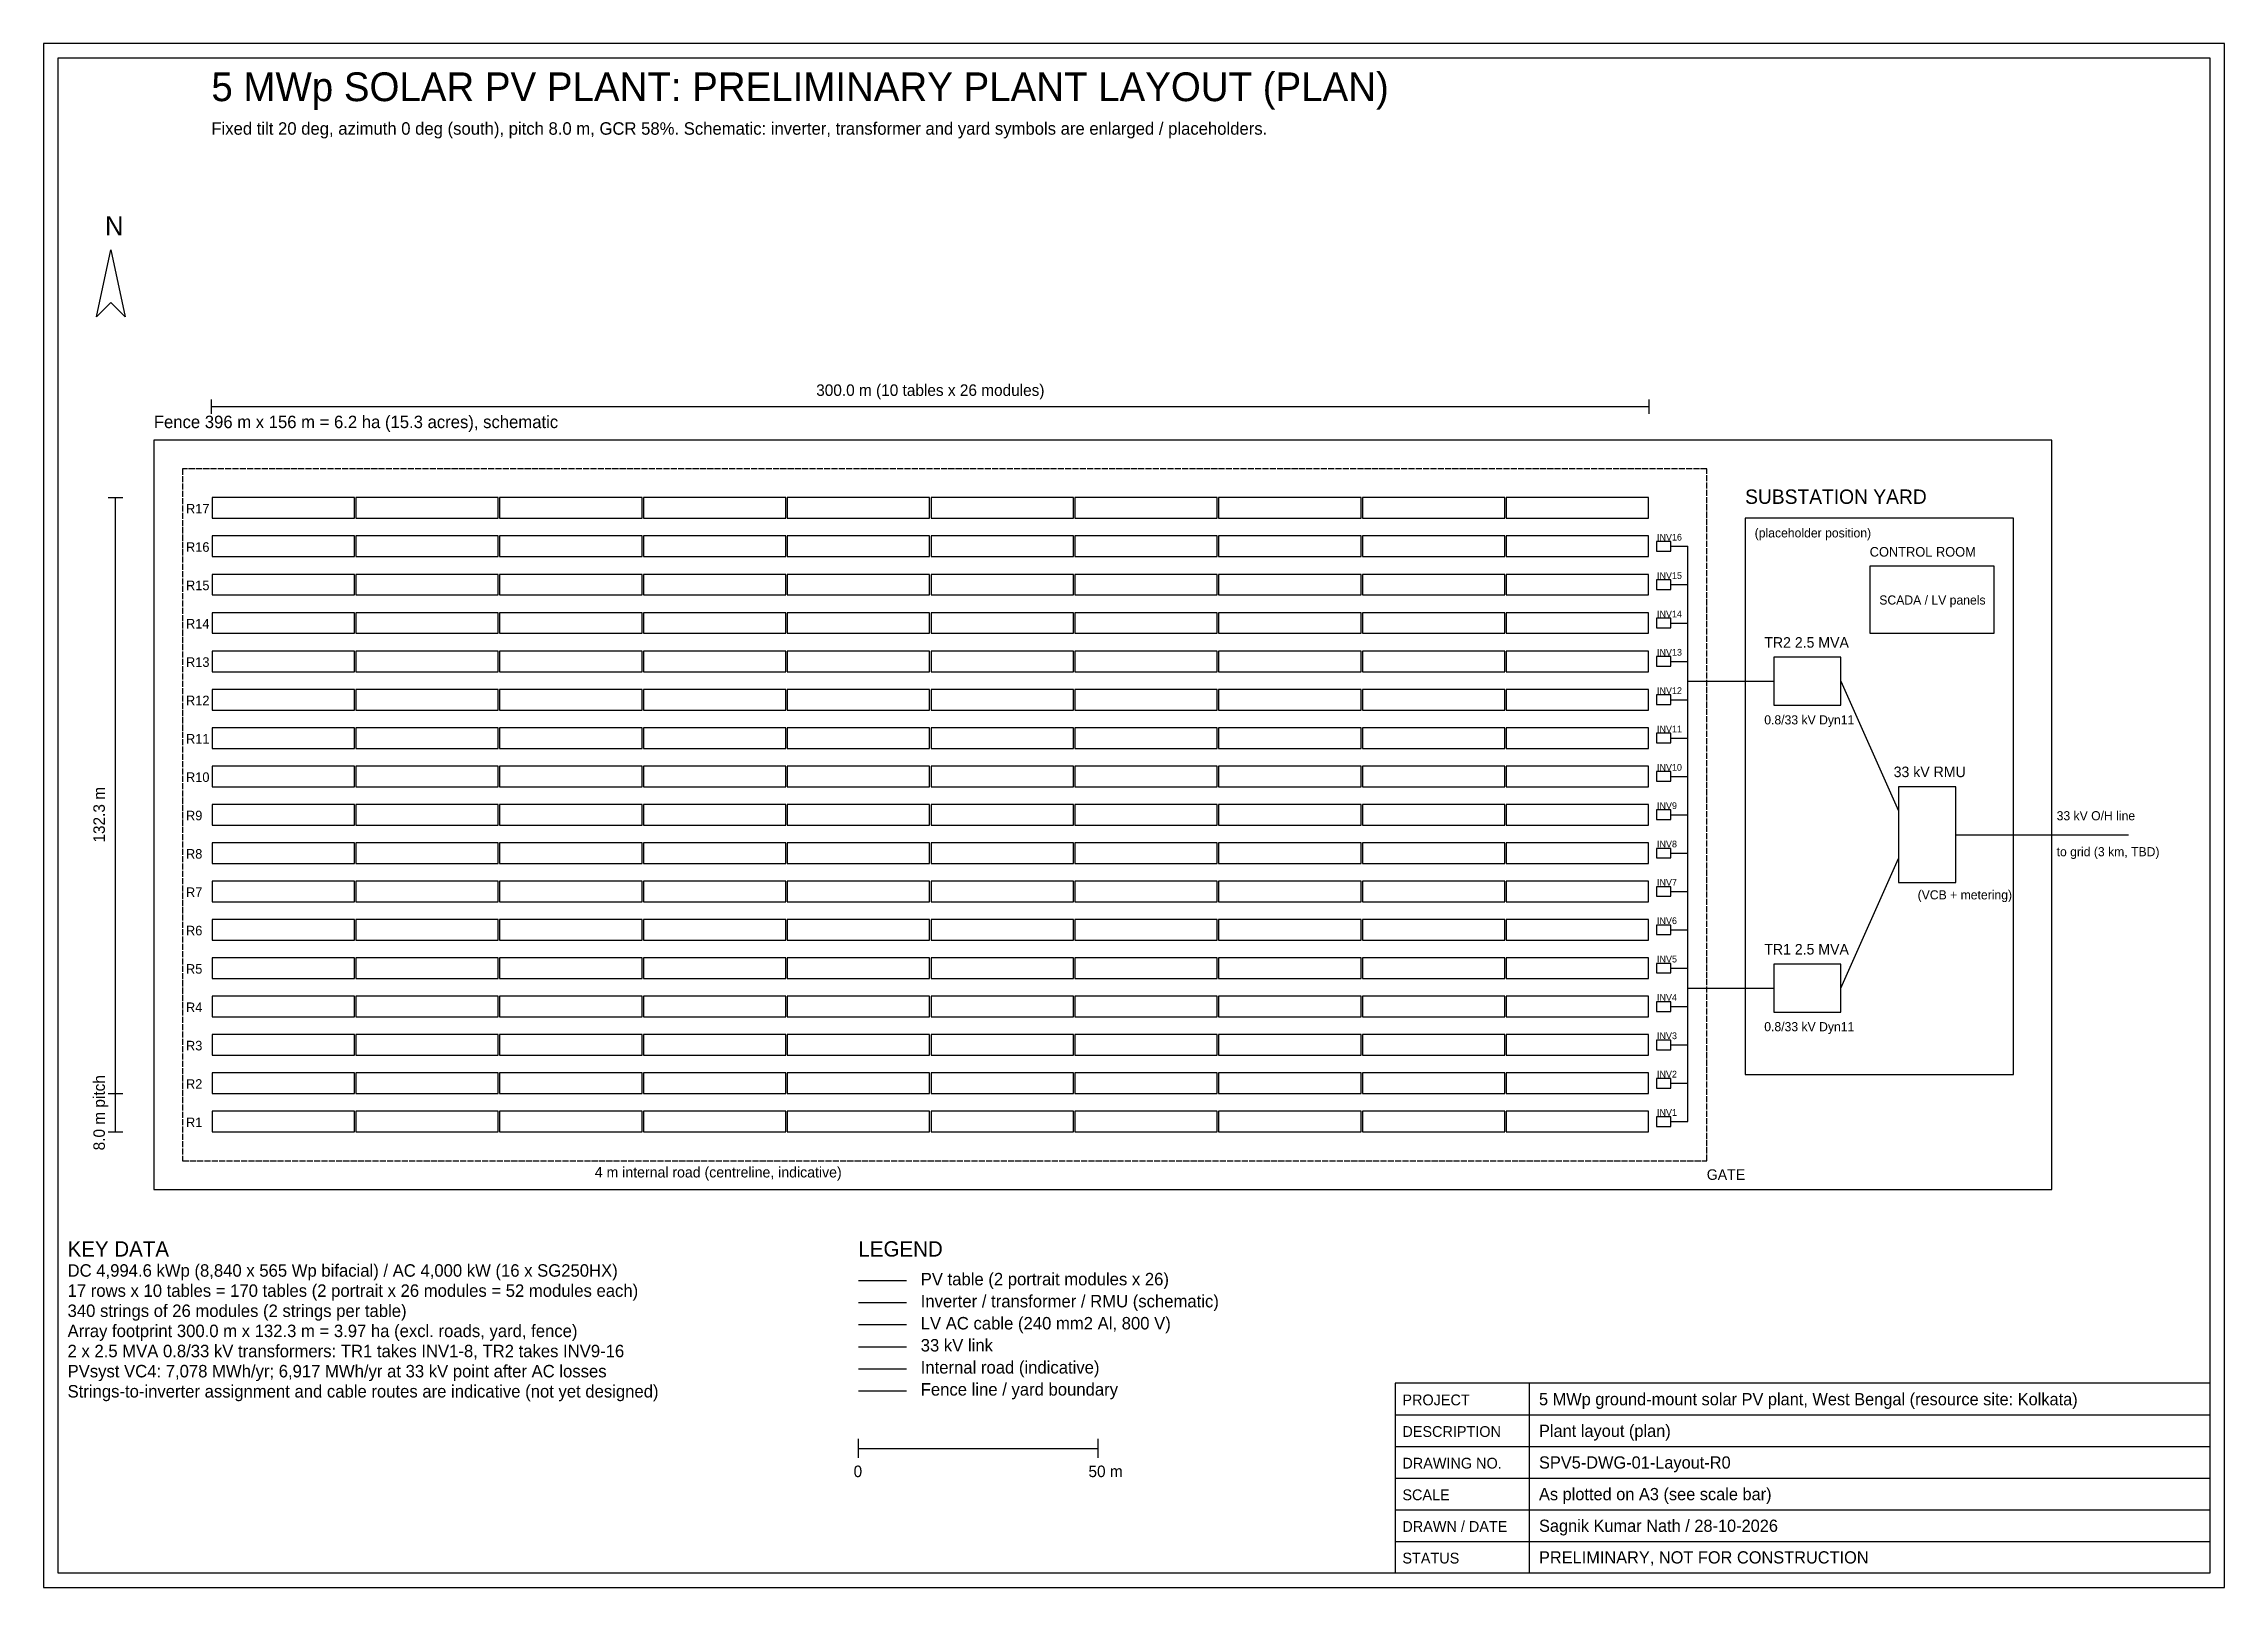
# Model space of a CAD drawing. Header units: metres. Extents: x -35 to 420, y -95 to 227.
import ezdxf
from ezdxf.enums import TextEntityAlignment as Align

# ---------------------------------------------------------------- set-up
doc = ezdxf.new("R2010")
doc.units = ezdxf.units.M
doc.linetypes.add('DASHED', pattern=[1.524, 1.27, -0.254])
for name, color, linetype in [('ARRAY', 5, 'Continuous'), ('BOUNDARY', 1, 'Continuous'), ('CABLE_LV', 6, 'Continuous'), ('DIM', 7, 'Continuous'), ('EQUIP', 84, 'Continuous'), ('FRAME', 7, 'Continuous'), ('HV', 1, 'Continuous'), ('ROAD', 8, 'Continuous'), ('TEXT', 7, 'Continuous')]:
    doc.layers.add(name, color=color, linetype=linetype)

msp = doc.modelspace()

# ---------------------------------------------------------------- linework, layer by layer
at = {"layer": 'ARRAY'}
msp.add_line((135, -31), (145, -31), dxfattribs=at)
for points in [[(0.15, 128), (29.85, 128), (29.85, 132.3), (0.15, 132.3)], [(30.15, 128), (59.85, 128), (59.85, 132.3), (30.15, 132.3)], [(60.15, 128), (89.86, 128), (89.86, 132.3), (60.15, 132.3)], [(90.16, 128), (119.86, 128), (119.86, 132.3), (90.16, 132.3)], [(120.16, 128), (149.86, 128), (149.86, 132.3), (120.16, 132.3)], [(150.16, 128), (179.86, 128), (179.86, 132.3), (150.16, 132.3)], [(180.16, 128), (209.86, 128), (209.86, 132.3), (180.16, 132.3)], [(210.16, 128), (239.87, 128), (239.87, 132.3), (210.16, 132.3)], [(240.17, 128), (269.87, 128), (269.87, 132.3), (240.17, 132.3)], [(270.17, 128), (299.87, 128), (299.87, 132.3), (270.17, 132.3)], [(0.15, 120), (29.85, 120), (29.85, 124.3), (0.15, 124.3)], [(30.15, 120), (59.85, 120), (59.85, 124.3), (30.15, 124.3)], [(60.15, 120), (89.86, 120), (89.86, 124.3), (60.15, 124.3)], [(90.16, 120), (119.86, 120), (119.86, 124.3), (90.16, 124.3)], [(120.16, 120), (149.86, 120), (149.86, 124.3), (120.16, 124.3)], [(150.16, 120), (179.86, 120), (179.86, 124.3), (150.16, 124.3)], [(180.16, 120), (209.86, 120), (209.86, 124.3), (180.16, 124.3)], [(210.16, 120), (239.87, 120), (239.87, 124.3), (210.16, 124.3)], [(240.17, 120), (269.87, 120), (269.87, 124.3), (240.17, 124.3)], [(270.17, 120), (299.87, 120), (299.87, 124.3), (270.17, 124.3)], [(0.15, 112), (29.85, 112), (29.85, 116.3), (0.15, 116.3)], [(30.15, 112), (59.85, 112), (59.85, 116.3), (30.15, 116.3)], [(60.15, 112), (89.86, 112), (89.86, 116.3), (60.15, 116.3)], [(90.16, 112), (119.86, 112), (119.86, 116.3), (90.16, 116.3)], [(120.16, 112), (149.86, 112), (149.86, 116.3), (120.16, 116.3)], [(150.16, 112), (179.86, 112), (179.86, 116.3), (150.16, 116.3)], [(180.16, 112), (209.86, 112), (209.86, 116.3), (180.16, 116.3)], [(210.16, 112), (239.87, 112), (239.87, 116.3), (210.16, 116.3)], [(240.17, 112), (269.87, 112), (269.87, 116.3), (240.17, 116.3)], [(270.17, 112), (299.87, 112), (299.87, 116.3), (270.17, 116.3)], [(0.15, 104), (29.85, 104), (29.85, 108.3), (0.15, 108.3)], [(30.15, 104), (59.85, 104), (59.85, 108.3), (30.15, 108.3)], [(60.15, 104), (89.86, 104), (89.86, 108.3), (60.15, 108.3)], [(90.16, 104), (119.86, 104), (119.86, 108.3), (90.16, 108.3)], [(120.16, 104), (149.86, 104), (149.86, 108.3), (120.16, 108.3)], [(150.16, 104), (179.86, 104), (179.86, 108.3), (150.16, 108.3)], [(180.16, 104), (209.86, 104), (209.86, 108.3), (180.16, 108.3)], [(210.16, 104), (239.87, 104), (239.87, 108.3), (210.16, 108.3)], [(240.17, 104), (269.87, 104), (269.87, 108.3), (240.17, 108.3)], [(270.17, 104), (299.87, 104), (299.87, 108.3), (270.17, 108.3)], [(0.15, 96), (29.85, 96), (29.85, 100.3), (0.15, 100.3)], [(30.15, 96), (59.85, 96), (59.85, 100.3), (30.15, 100.3)], [(60.15, 96), (89.86, 96), (89.86, 100.3), (60.15, 100.3)], [(90.16, 96), (119.86, 96), (119.86, 100.3), (90.16, 100.3)], [(120.16, 96), (149.86, 96), (149.86, 100.3), (120.16, 100.3)], [(150.16, 96), (179.86, 96), (179.86, 100.3), (150.16, 100.3)], [(180.16, 96), (209.86, 96), (209.86, 100.3), (180.16, 100.3)], [(210.16, 96), (239.87, 96), (239.87, 100.3), (210.16, 100.3)], [(240.17, 96), (269.87, 96), (269.87, 100.3), (240.17, 100.3)], [(270.17, 96), (299.87, 96), (299.87, 100.3), (270.17, 100.3)], [(0.15, 88), (29.85, 88), (29.85, 92.3), (0.15, 92.3)], [(30.15, 88), (59.85, 88), (59.85, 92.3), (30.15, 92.3)], [(60.15, 88), (89.86, 88), (89.86, 92.3), (60.15, 92.3)], [(90.16, 88), (119.86, 88), (119.86, 92.3), (90.16, 92.3)], [(120.16, 88), (149.86, 88), (149.86, 92.3), (120.16, 92.3)], [(150.16, 88), (179.86, 88), (179.86, 92.3), (150.16, 92.3)], [(180.16, 88), (209.86, 88), (209.86, 92.3), (180.16, 92.3)], [(210.16, 88), (239.87, 88), (239.87, 92.3), (210.16, 92.3)], [(240.17, 88), (269.87, 88), (269.87, 92.3), (240.17, 92.3)], [(270.17, 88), (299.87, 88), (299.87, 92.3), (270.17, 92.3)], [(0.15, 80), (29.85, 80), (29.85, 84.3), (0.15, 84.3)], [(30.15, 80), (59.85, 80), (59.85, 84.3), (30.15, 84.3)], [(60.15, 80), (89.86, 80), (89.86, 84.3), (60.15, 84.3)], [(90.16, 80), (119.86, 80), (119.86, 84.3), (90.16, 84.3)], [(120.16, 80), (149.86, 80), (149.86, 84.3), (120.16, 84.3)], [(150.16, 80), (179.86, 80), (179.86, 84.3), (150.16, 84.3)], [(180.16, 80), (209.86, 80), (209.86, 84.3), (180.16, 84.3)], [(210.16, 80), (239.87, 80), (239.87, 84.3), (210.16, 84.3)], [(240.17, 80), (269.87, 80), (269.87, 84.3), (240.17, 84.3)], [(270.17, 80), (299.87, 80), (299.87, 84.3), (270.17, 84.3)], [(0.15, 72), (29.85, 72), (29.85, 76.3), (0.15, 76.3)], [(30.15, 72), (59.85, 72), (59.85, 76.3), (30.15, 76.3)], [(60.15, 72), (89.86, 72), (89.86, 76.3), (60.15, 76.3)], [(90.16, 72), (119.86, 72), (119.86, 76.3), (90.16, 76.3)], [(120.16, 72), (149.86, 72), (149.86, 76.3), (120.16, 76.3)], [(150.16, 72), (179.86, 72), (179.86, 76.3), (150.16, 76.3)], [(180.16, 72), (209.86, 72), (209.86, 76.3), (180.16, 76.3)], [(210.16, 72), (239.87, 72), (239.87, 76.3), (210.16, 76.3)], [(240.17, 72), (269.87, 72), (269.87, 76.3), (240.17, 76.3)], [(270.17, 72), (299.87, 72), (299.87, 76.3), (270.17, 76.3)], [(0.15, 64), (29.85, 64), (29.85, 68.3), (0.15, 68.3)], [(30.15, 64), (59.85, 64), (59.85, 68.3), (30.15, 68.3)], [(60.15, 64), (89.86, 64), (89.86, 68.3), (60.15, 68.3)], [(90.16, 64), (119.86, 64), (119.86, 68.3), (90.16, 68.3)], [(120.16, 64), (149.86, 64), (149.86, 68.3), (120.16, 68.3)], [(150.16, 64), (179.86, 64), (179.86, 68.3), (150.16, 68.3)], [(180.16, 64), (209.86, 64), (209.86, 68.3), (180.16, 68.3)], [(210.16, 64), (239.87, 64), (239.87, 68.3), (210.16, 68.3)], [(240.17, 64), (269.87, 64), (269.87, 68.3), (240.17, 68.3)], [(270.17, 64), (299.87, 64), (299.87, 68.3), (270.17, 68.3)], [(0.15, 56), (29.85, 56), (29.85, 60.3), (0.15, 60.3)], [(30.15, 56), (59.85, 56), (59.85, 60.3), (30.15, 60.3)], [(60.15, 56), (89.86, 56), (89.86, 60.3), (60.15, 60.3)], [(90.16, 56), (119.86, 56), (119.86, 60.3), (90.16, 60.3)], [(120.16, 56), (149.86, 56), (149.86, 60.3), (120.16, 60.3)], [(150.16, 56), (179.86, 56), (179.86, 60.3), (150.16, 60.3)], [(180.16, 56), (209.86, 56), (209.86, 60.3), (180.16, 60.3)], [(210.16, 56), (239.87, 56), (239.87, 60.3), (210.16, 60.3)], [(240.17, 56), (269.87, 56), (269.87, 60.3), (240.17, 60.3)], [(270.17, 56), (299.87, 56), (299.87, 60.3), (270.17, 60.3)], [(0.15, 48), (29.85, 48), (29.85, 52.3), (0.15, 52.3)], [(30.15, 48), (59.85, 48), (59.85, 52.3), (30.15, 52.3)], [(60.15, 48), (89.86, 48), (89.86, 52.3), (60.15, 52.3)], [(90.16, 48), (119.86, 48), (119.86, 52.3), (90.16, 52.3)], [(120.16, 48), (149.86, 48), (149.86, 52.3), (120.16, 52.3)], [(150.16, 48), (179.86, 48), (179.86, 52.3), (150.16, 52.3)], [(180.16, 48), (209.86, 48), (209.86, 52.3), (180.16, 52.3)], [(210.16, 48), (239.87, 48), (239.87, 52.3), (210.16, 52.3)], [(240.17, 48), (269.87, 48), (269.87, 52.3), (240.17, 52.3)], [(270.17, 48), (299.87, 48), (299.87, 52.3), (270.17, 52.3)], [(0.15, 40), (29.85, 40), (29.85, 44.3), (0.15, 44.3)], [(30.15, 40), (59.85, 40), (59.85, 44.3), (30.15, 44.3)], [(60.15, 40), (89.86, 40), (89.86, 44.3), (60.15, 44.3)], [(90.16, 40), (119.86, 40), (119.86, 44.3), (90.16, 44.3)], [(120.16, 40), (149.86, 40), (149.86, 44.3), (120.16, 44.3)], [(150.16, 40), (179.86, 40), (179.86, 44.3), (150.16, 44.3)], [(180.16, 40), (209.86, 40), (209.86, 44.3), (180.16, 44.3)], [(210.16, 40), (239.87, 40), (239.87, 44.3), (210.16, 44.3)], [(240.17, 40), (269.87, 40), (269.87, 44.3), (240.17, 44.3)], [(270.17, 40), (299.87, 40), (299.87, 44.3), (270.17, 44.3)], [(0.15, 32), (29.85, 32), (29.85, 36.3), (0.15, 36.3)], [(30.15, 32), (59.85, 32), (59.85, 36.3), (30.15, 36.3)], [(60.15, 32), (89.86, 32), (89.86, 36.3), (60.15, 36.3)], [(90.16, 32), (119.86, 32), (119.86, 36.3), (90.16, 36.3)], [(120.16, 32), (149.86, 32), (149.86, 36.3), (120.16, 36.3)], [(150.16, 32), (179.86, 32), (179.86, 36.3), (150.16, 36.3)], [(180.16, 32), (209.86, 32), (209.86, 36.3), (180.16, 36.3)], [(210.16, 32), (239.87, 32), (239.87, 36.3), (210.16, 36.3)], [(240.17, 32), (269.87, 32), (269.87, 36.3), (240.17, 36.3)], [(270.17, 32), (299.87, 32), (299.87, 36.3), (270.17, 36.3)], [(0.15, 24), (29.85, 24), (29.85, 28.3), (0.15, 28.3)], [(30.15, 24), (59.85, 24), (59.85, 28.3), (30.15, 28.3)], [(60.15, 24), (89.86, 24), (89.86, 28.3), (60.15, 28.3)], [(90.16, 24), (119.86, 24), (119.86, 28.3), (90.16, 28.3)], [(120.16, 24), (149.86, 24), (149.86, 28.3), (120.16, 28.3)], [(150.16, 24), (179.86, 24), (179.86, 28.3), (150.16, 28.3)], [(180.16, 24), (209.86, 24), (209.86, 28.3), (180.16, 28.3)], [(210.16, 24), (239.87, 24), (239.87, 28.3), (210.16, 28.3)], [(240.17, 24), (269.87, 24), (269.87, 28.3), (240.17, 28.3)], [(270.17, 24), (299.87, 24), (299.87, 28.3), (270.17, 28.3)], [(0.15, 16), (29.85, 16), (29.85, 20.3), (0.15, 20.3)], [(30.15, 16), (59.85, 16), (59.85, 20.3), (30.15, 20.3)], [(60.15, 16), (89.86, 16), (89.86, 20.3), (60.15, 20.3)], [(90.16, 16), (119.86, 16), (119.86, 20.3), (90.16, 20.3)], [(120.16, 16), (149.86, 16), (149.86, 20.3), (120.16, 20.3)], [(150.16, 16), (179.86, 16), (179.86, 20.3), (150.16, 20.3)], [(180.16, 16), (209.86, 16), (209.86, 20.3), (180.16, 20.3)], [(210.16, 16), (239.87, 16), (239.87, 20.3), (210.16, 20.3)], [(240.17, 16), (269.87, 16), (269.87, 20.3), (240.17, 20.3)], [(270.17, 16), (299.87, 16), (299.87, 20.3), (270.17, 20.3)], [(0.15, 8), (29.85, 8), (29.85, 12.3), (0.15, 12.3)], [(30.15, 8), (59.85, 8), (59.85, 12.3), (30.15, 12.3)], [(60.15, 8), (89.86, 8), (89.86, 12.3), (60.15, 12.3)], [(90.16, 8), (119.86, 8), (119.86, 12.3), (90.16, 12.3)], [(120.16, 8), (149.86, 8), (149.86, 12.3), (120.16, 12.3)], [(150.16, 8), (179.86, 8), (179.86, 12.3), (150.16, 12.3)], [(180.16, 8), (209.86, 8), (209.86, 12.3), (180.16, 12.3)], [(210.16, 8), (239.87, 8), (239.87, 12.3), (210.16, 12.3)], [(240.17, 8), (269.87, 8), (269.87, 12.3), (240.17, 12.3)], [(270.17, 8), (299.87, 8), (299.87, 12.3), (270.17, 12.3)], [(0.15, 0), (29.85, 0), (29.85, 4.3), (0.15, 4.3)], [(30.15, 0), (59.85, 0), (59.85, 4.3), (30.15, 4.3)], [(60.15, 0), (89.86, 0), (89.86, 4.3), (60.15, 4.3)], [(90.16, 0), (119.86, 0), (119.86, 4.3), (90.16, 4.3)], [(120.16, 0), (149.86, 0), (149.86, 4.3), (120.16, 4.3)], [(150.16, 0), (179.86, 0), (179.86, 4.3), (150.16, 4.3)], [(180.16, 0), (209.86, 0), (209.86, 4.3), (180.16, 4.3)], [(210.16, 0), (239.87, 0), (239.87, 4.3), (210.16, 4.3)], [(240.17, 0), (269.87, 0), (269.87, 4.3), (240.17, 4.3)], [(270.17, 0), (299.87, 0), (299.87, 4.3), (270.17, 4.3)]]:
    msp.add_lwpolyline(points, close=True, dxfattribs=at)
at = {"layer": 'BOUNDARY'}
for p, q in [((306, -12), (318, -12)), ((135, -54), (145, -54))]:
    msp.add_line(p, q, dxfattribs=at)
for points in [[(-12, -12), (384, -12), (384, 144.3), (-12, 144.3)], [(320, 12), (376, 12), (376, 128), (320, 128)]]:
    msp.add_lwpolyline(points, close=True, dxfattribs=at)
at = {"layer": 'CABLE_LV'}
for p, q in [((304.52, 122.15), (308.02, 122.15)), ((308.02, 2.15), (308.02, 122.15)), ((308.02, 66.15), (308.02, 122.15)), ((304.52, 114.15), (308.02, 114.15)), ((304.52, 106.15), (308.02, 106.15)), ((304.52, 98.15), (308.02, 98.15)), ((308.02, 94), (326, 94)), ((304.52, 90.15), (308.02, 90.15)), ((304.52, 82.15), (308.02, 82.15)), ((304.52, 74.15), (308.02, 74.15)), ((304.52, 66.15), (308.02, 66.15)), ((304.52, 58.15), (308.02, 58.15)), ((308.02, 2.15), (308.02, 58.15)), ((304.52, 50.15), (308.02, 50.15)), ((304.52, 42.15), (308.02, 42.15)), ((304.52, 34.15), (308.02, 34.15)), ((308.02, 30), (326, 30)), ((304.52, 26.15), (308.02, 26.15)), ((304.52, 18.15), (308.02, 18.15)), ((304.52, 10.15), (308.02, 10.15)), ((304.52, 2.15), (308.02, 2.15)), ((135, -40.2), (145, -40.2))]:
    msp.add_line(p, q, dxfattribs=at)
at = {"layer": 'DIM'}
for p, q in [((0, 149.8), (0, 152.8)), ((0, 151.3), (300.02, 151.3)), ((300.02, 149.8), (300.02, 152.8)), ((-21.5, 132.3), (-18.5, 132.3)), ((-20, 0), (-20, 132.3)), ((-21.5, 8), (-18.5, 8)), ((-20, 0), (-20, 8)), ((-21.5, 0), (-18.5, 0)), ((-21.5, 0), (-18.5, 0))]:
    msp.add_line(p, q, dxfattribs=at)
at = {"layer": 'EQUIP'}
msp.add_line((135, -35.6), (145, -35.6), dxfattribs=at)
for points in [[(301.52, 121.15), (304.52, 121.15), (304.52, 123.15), (301.52, 123.15)], [(301.52, 113.15), (304.52, 113.15), (304.52, 115.15), (301.52, 115.15)], [(346, 104), (372, 104), (372, 118), (346, 118)], [(301.52, 105.15), (304.52, 105.15), (304.52, 107.15), (301.52, 107.15)], [(301.52, 97.15), (304.52, 97.15), (304.52, 99.15), (301.52, 99.15)], [(326, 89), (340, 89), (340, 99), (326, 99)], [(301.52, 89.15), (304.52, 89.15), (304.52, 91.15), (301.52, 91.15)], [(301.52, 81.15), (304.52, 81.15), (304.52, 83.15), (301.52, 83.15)], [(301.52, 73.15), (304.52, 73.15), (304.52, 75.15), (301.52, 75.15)], [(352, 52), (364, 52), (364, 72), (352, 72)], [(301.52, 65.15), (304.52, 65.15), (304.52, 67.15), (301.52, 67.15)], [(301.52, 57.15), (304.52, 57.15), (304.52, 59.15), (301.52, 59.15)], [(301.52, 49.15), (304.52, 49.15), (304.52, 51.15), (301.52, 51.15)], [(301.52, 41.15), (304.52, 41.15), (304.52, 43.15), (301.52, 43.15)], [(301.52, 33.15), (304.52, 33.15), (304.52, 35.15), (301.52, 35.15)], [(326, 25), (340, 25), (340, 35), (326, 35)], [(301.52, 25.15), (304.52, 25.15), (304.52, 27.15), (301.52, 27.15)], [(301.52, 17.15), (304.52, 17.15), (304.52, 19.15), (301.52, 19.15)], [(301.52, 9.15), (304.52, 9.15), (304.52, 11.15), (301.52, 11.15)], [(301.52, 1.15), (304.52, 1.15), (304.52, 3.15), (301.52, 3.15)]]:
    msp.add_lwpolyline(points, close=True, dxfattribs=at)
at = {"layer": 'FRAME'}
for p, q in [((275, -92), (275, -52.4)), ((247, -59), (417, -59)), ((247, -65.6), (417, -65.6)), ((247, -72.2), (417, -72.2)), ((247, -78.8), (417, -78.8)), ((247, -85.4), (417, -85.4))]:
    msp.add_line(p, q, dxfattribs=at)
for points in [[(-35, -95), (420, -95), (420, 227), (-35, 227)], [(-32, -92), (417, -92), (417, 224), (-32, 224)], [(247, -92), (417, -92), (417, -52.4), (247, -52.4)]]:
    msp.add_lwpolyline(points, close=True, dxfattribs=at)
at = {"layer": 'HV'}
for p, q in [((340, 94), (352, 67)), ((364, 62), (400, 62)), ((340, 30), (352, 57)), ((135, -44.8), (145, -44.8))]:
    msp.add_line(p, q, dxfattribs=at)
at = {"layer": 'ROAD', "linetype": 'DASHED'}
for p, q in [((312, 138.3), (-6, 138.3)), ((-6, 138.3), (-6, -6)), ((312, -6), (312, 138.3)), ((-6, -6), (312, -6))]:
    msp.add_line(p, q, dxfattribs=at)
at = {"layer": 'ROAD'}
msp.add_line((135, -49.4), (145, -49.4), dxfattribs=at)
at = {"layer": 'TEXT'}
for p, q in [((135, -68), (135, -64)), ((135, -66), (185, -66)), ((185, -68), (185, -64))]:
    msp.add_line(p, q, dxfattribs=at)
msp.add_lwpolyline([(-24, 170), (-21, 184), (-18, 170), (-21, 173)], close=True, dxfattribs=at)

# ---------------------------------------------------------------- texts
at = {"layer": 'BOUNDARY'}
msp.add_text('Fence 396 m x 156 m = 6.2 ha (15.3 acres), schematic', height=2.6, dxfattribs=at).set_placement((-12, 146.8))
at = {"layer": 'DIM'}
msp.add_text('300.0 m (10 tables x 26 modules)', height=2.4, dxfattribs=at).set_placement((150.01, 152.8), align=Align.BOTTOM_CENTER)
for s, p in [('132.3 m', (-21.5, 66.15)), ('8.0 m pitch', (-21.5, 4))]:
    msp.add_text(s, height=2.4, rotation=90, dxfattribs=at).set_placement(p, align=Align.BOTTOM_CENTER)
at = {"layer": 'ROAD'}
msp.add_text('4 m internal road (centreline, indicative)', height=2.2, dxfattribs=at).set_placement((80, -9.5))
at = {"layer": 'TEXT'}
for s, height, p in [('5 MWp SOLAR PV PLANT: PRELIMINARY PLANT LAYOUT (PLAN)', 6, (0, 215)), ('Fixed tilt 20 deg, azimuth 0 deg (south), pitch 8.0 m, GCR 58%. Schematic: inverter, transformer and yard symbols are enlarged / placeholders.', 2.6, (0, 208)), ('N', 4, (-22.2, 187)), ('SUBSTATION YARD', 3, (320, 131)), ('R17', 2, (-5.3, 129)), ('R16', 2, (-5.3, 121)), ('INV16', 1.4, (301.62, 123.35)), ('(placeholder position)', 1.9, (322, 124)), ('CONTROL ROOM', 2, (346, 120)), ('R15', 2, (-5.3, 113)), ('INV15', 1.4, (301.62, 115.35)), ('SCADA / LV panels', 1.9, (348, 110)), ('R14', 2, (-5.3, 105)), ('INV14', 1.4, (301.62, 107.35)), ('INV13', 1.4, (301.62, 99.35)), ('TR2 2.5 MVA', 2.2, (324, 101)), ('R13', 2, (-5.3, 97)), ('R12', 2, (-5.3, 89)), ('INV12', 1.4, (301.62, 91.35)), ('0.8/33 kV Dyn11', 1.9, (324, 85)), ('R11', 2, (-5.3, 81)), ('INV11', 1.4, (301.62, 83.35)), ('R10', 2, (-5.3, 73)), ('INV10', 1.4, (301.62, 75.35)), ('33 kV RMU', 2.2, (351, 74)), ('INV9', 1.4, (301.62, 67.35)), ('R9', 2, (-5.3, 65)), ('33 kV O/H line', 1.9, (385, 65)), ('INV8', 1.4, (301.62, 59.35)), ('to grid (3 km, TBD)', 1.9, (385, 57.5)), ('R8', 2, (-5.3, 57)), ('R7', 2, (-5.3, 49)), ('INV7', 1.4, (301.62, 51.35)), ('(VCB + metering)', 1.9, (356, 48.5)), ('R6', 2, (-5.3, 41)), ('INV6', 1.4, (301.62, 43.35)), ('INV5', 1.4, (301.62, 35.35)), ('TR1 2.5 MVA', 2.2, (324, 37)), ('R5', 2, (-5.3, 33)), ('INV4', 1.4, (301.62, 27.35)), ('R4', 2, (-5.3, 25)), ('0.8/33 kV Dyn11', 1.9, (324, 21)), ('R3', 2, (-5.3, 17)), ('INV3', 1.4, (301.62, 19.35)), ('R2', 2, (-5.3, 9)), ('INV2', 1.4, (301.62, 11.35)), ('INV1', 1.4, (301.62, 3.35)), ('R1', 2, (-5.3, 1)), ('GATE', 2.2, (312, -10)), ('KEY DATA', 3.2, (-30, -26)), ('LEGEND', 3.2, (135, -26)), ('17 rows x 10 tables = 170 tables (2 portrait x 26 modules = 52 modules each)', 2.6, (-30, -34.4)), ('DC 4,994.6 kWp (8,840 x 565 Wp bifacial) / AC 4,000 kW (16 x SG250HX)', 2.6, (-30, -30.2)), ('PV table (2 portrait modules x 26)', 2.6, (148, -32)), ('340 strings of 26 modules (2 strings per table)', 2.6, (-30, -38.6)), ('Inverter / transformer / RMU (schematic)', 2.6, (148, -36.6)), ('Array footprint 300.0 m x 132.3 m = 3.97 ha (excl. roads, yard, fence)', 2.6, (-30, -42.8)), ('LV AC cable (240 mm2 Al, 800 V)', 2.6, (148, -41.2)), ('2 x 2.5 MVA 0.8/33 kV transformers: TR1 takes INV1-8, TR2 takes INV9-16', 2.6, (-30, -47)), ('33 kV link', 2.6, (148, -45.8)), ('PVsyst VC4: 7,078 MWh/yr; 6,917 MWh/yr at 33 kV point after AC losses', 2.6, (-30, -51.2)), ('Internal road (indicative)', 2.6, (148, -50.4)), ('Strings-to-inverter assignment and cable routes are indicative (not yet designed)', 2.6, (-30, -55.4)), ('Fence line / yard boundary', 2.6, (148, -55)), ('5 MWp ground-mount solar PV plant, West Bengal (resource site: Kolkata)', 2.55, (277, -57.02)), ('PROJECT', 2.25, (248.5, -57.02)), ('DESCRIPTION', 2.25, (248.5, -63.62)), ('Plant layout (plan)', 2.55, (277, -63.62)), ('DRAWING NO.', 2.25, (248.5, -70.22)), ('SPV5-DWG-01-Layout-R0', 2.55, (277, -70.22)), ('0', 2.4, (134, -72)), ('50 m', 2.4, (183, -72)), ('SCALE', 2.25, (248.5, -76.82)), ('As plotted on A3 (see scale bar)', 2.55, (277, -76.82)), ('DRAWN / DATE', 2.25, (248.5, -83.42)), ('Sagnik Kumar Nath / 28-10-2026', 2.55, (277, -83.42)), ('STATUS', 2.25, (248.5, -90.02)), ('PRELIMINARY, NOT FOR CONSTRUCTION', 2.55, (277, -90.02))]:
    msp.add_text(s, height=height, dxfattribs=at).set_placement(p)

doc.saveas('drawing.dxf')
